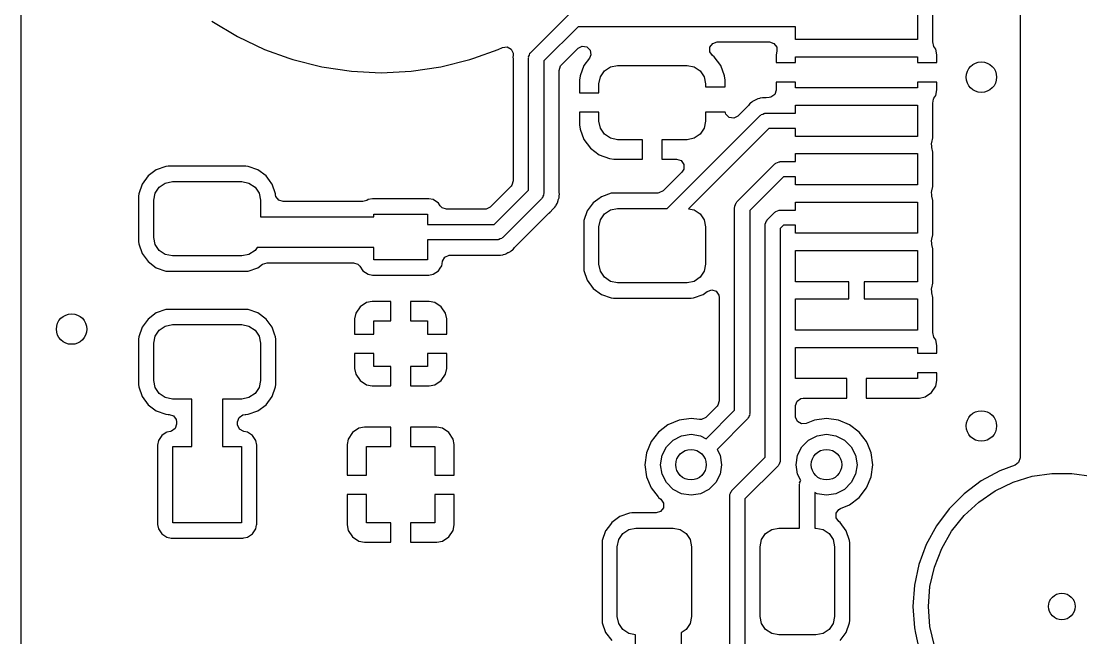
# Model space of a CAD drawing. Extents: x -0.19 to 2.59, y -0.99 to 0.19.
# Drawn here: x -0.186 to 0.361, y -0.449 to -0.131 of the extents above; entities that cross this region are included whole.
import ezdxf

# ---------------------------------------------------------------- set-up
doc = ezdxf.new("R2010")
doc.units = 0
doc.header["$MEASUREMENT"] = 0
doc.layers.add('BLACK', color=7, linetype='CONTINUOUS')

msp = doc.modelspace()

# ---------------------------------------------------------------- linework, layer by layer
at = {"layer": 'BLACK', "linetype": 'CONTINUOUS'}
for p, q in [((0.33, 0.18215), (0.33, -0.35653)), ((-0.18604, -0.31861), (-0.18604, 0)), ((0.277, -0.12443), (0.277, -0.14057)), ((0.28489, -0.14135), (0.28489, -0.12365)), ((-0.08761, -0.13111), (-0.08761, -0.13112)), ((-0.08761, -0.13112), (-0.08761, -0.13112)), ((-0.08761, -0.13112), (-0.07433, -0.13907)), ((0.07722, -0.14722), (0.09722, -0.12722)), ((0.10163, -0.13394), (0.08394, -0.15163)), ((0.214, -0.13394), (0.10163, -0.13394)), ((0.214, -0.14057), (0.214, -0.13394)), ((-0.07433, -0.13907), (-0.07433, -0.13907)), ((-0.07433, -0.13907), (-0.07433, -0.13907)), ((-0.07433, -0.13907), (-0.06035, -0.14569)), ((0.17119, -0.14254), (0.17343, -0.14183)), ((0.17343, -0.14183), (0.20057, -0.14183)), ((0.20057, -0.14183), (0.20286, -0.14258)), ((0.277, -0.14057), (0.214, -0.14057)), ((0.28484, -0.14183), (0.28488, -0.14154)), ((0.2855, -0.14415), (0.28484, -0.14183)), ((0.28487, -0.14154), (0.28489, -0.14135)), ((0.28488, -0.14154), (0.28487, -0.14154)), ((-0.06035, -0.14569), (-0.04785, -0.15016)), ((0.04785, -0.15016), (0.06035, -0.14569)), ((0.06035, -0.14569), (0.06261, -0.14462)), ((0.06261, -0.14462), (0.06499, -0.14431)), ((0.06499, -0.14431), (0.06711, -0.14547)), ((0.06711, -0.14547), (0.06814, -0.14764)), ((0.06814, -0.14764), (0.06817, -0.14814)), ((0.07653, -0.14856), (0.07681, -0.14769)), ((0.07681, -0.14769), (0.07707, -0.1475)), ((0.07707, -0.1475), (0.07722, -0.14722)), ((0.09297, -0.15376), (0.10167, -0.14506)), ((0.10167, -0.14506), (0.10381, -0.14397)), ((0.10381, -0.14397), (0.10619, -0.14435)), ((0.10619, -0.14435), (0.1079, -0.14605)), ((0.1079, -0.14605), (0.10827, -0.14843)), ((0.16971, -0.14688), (0.16975, -0.14447)), ((0.1711, -0.14885), (0.16971, -0.14688)), ((0.16975, -0.14447), (0.17119, -0.14254)), ((0.20286, -0.14258), (0.20428, -0.14452)), ((0.20439, -0.14649), (0.204, -0.14844)), ((0.20428, -0.14452), (0.20439, -0.14649)), ((0.28642, -0.14553), (0.2855, -0.14415)), ((0.287, -0.14844), (0.28642, -0.14553)), ((0.28642, -0.14553), (0.28642, -0.14553)), ((-0.04785, -0.15016), (-0.04577, -0.1509)), ((-0.04577, -0.1509), (-0.03076, -0.15466)), ((0.03076, -0.15466), (0.04577, -0.1509)), ((0.04577, -0.1509), (0.04785, -0.15016)), ((0.06807, -0.14907), (0.06798, -0.14944)), ((0.06798, -0.14944), (0.06815, -0.15069)), ((0.06817, -0.14818), (0.06807, -0.14907)), ((0.06815, -0.15069), (0.06817, -0.15096)), ((0.06817, -0.14814), (0.06817, -0.14818)), ((0.06817, -0.15096), (0.06817, -0.21349)), ((0.07606, -0.15), (0.07616, -0.1497)), ((0.07606, -0.21837), (0.07606, -0.15)), ((0.07611, -0.14938), (0.07653, -0.14856)), ((0.07616, -0.1497), (0.07611, -0.14938)), ((0.08394, -0.15163), (0.08394, -0.22)), ((0.10754, -0.15016), (0.10466, -0.15401)), ((0.10827, -0.14843), (0.10754, -0.15016)), ((0.17196, -0.14949), (0.1711, -0.14885)), ((0.17534, -0.15401), (0.17196, -0.14949)), ((0.17196, -0.14949), (0.17196, -0.14949)), ((0.204, -0.14844), (0.204, -0.1525)), ((0.204, -0.1525), (0.204, -0.1525)), ((0.204, -0.1525), (0.214, -0.1525)), ((0.214, -0.1525), (0.214, -0.14943)), ((0.214, -0.14943), (0.277, -0.14943)), ((0.277, -0.14943), (0.277, -0.1525)), ((0.277, -0.1525), (0.287, -0.1525)), ((0.287, -0.1525), (0.287, -0.14844)), ((0.287, -0.14844), (0.287, -0.14844)), ((0.287, -0.1525), (0.287, -0.1525)), ((-0.03076, -0.15466), (-0.03076, -0.15466)), ((-0.03076, -0.15466), (-0.01546, -0.15693)), ((-0.01546, -0.15693), (0, -0.15769)), ((0, -0.15769), (0.01546, -0.15693)), ((0.01546, -0.15693), (0.03076, -0.15466)), ((0.09183, -0.15651), (0.09258, -0.15422)), ((0.09183, -0.17809), (0.09183, -0.15651)), ((0.09258, -0.15422), (0.09297, -0.15376)), ((0.10466, -0.15401), (0.10269, -0.15929)), ((0.11317, -0.15982), (0.11525, -0.15671)), ((0.11525, -0.15671), (0.11836, -0.15463)), ((0.11836, -0.15463), (0.12204, -0.1539)), ((0.12204, -0.1539), (0.15796, -0.1539)), ((0.15796, -0.1539), (0.16164, -0.15463)), ((0.16164, -0.15463), (0.16475, -0.15671)), ((0.16475, -0.15671), (0.16683, -0.15982)), ((0.17731, -0.15929), (0.17534, -0.15401)), ((0.10269, -0.15929), (0.10244, -0.16162)), ((0.10244, -0.16162), (0.10244, -0.16809)), ((0.10269, -0.15929), (0.10269, -0.15929)), ((0.11244, -0.16349), (0.11317, -0.15982)), ((0.11244, -0.16809), (0.11244, -0.16349)), ((0.16683, -0.15982), (0.16756, -0.16349)), ((0.16756, -0.16349), (0.16756, -0.16506)), ((0.17756, -0.16162), (0.17731, -0.15929)), ((0.17731, -0.15929), (0.17731, -0.15929)), ((0.17756, -0.16506), (0.17756, -0.16162)), ((0.17756, -0.16162), (0.17756, -0.16162)), ((0.214, -0.1625), (0.204, -0.1625)), ((0.204, -0.1625), (0.204, -0.1625)), ((0.204, -0.1625), (0.204, -0.16668)), ((0.214, -0.16557), (0.214, -0.1625)), ((0.287, -0.1625), (0.277, -0.1625)), ((0.277, -0.1625), (0.277, -0.16557)), ((0.287, -0.16656), (0.287, -0.1625)), ((0.287, -0.1625), (0.287, -0.1625)), ((0.10244, -0.16809), (0.10244, -0.16809)), ((0.10244, -0.16809), (0.11244, -0.16809)), ((0.16756, -0.16506), (0.17756, -0.16506)), ((0.20326, -0.16897), (0.20131, -0.17039)), ((0.204, -0.16668), (0.20326, -0.16897)), ((0.277, -0.16557), (0.214, -0.16557)), ((0.2855, -0.17085), (0.28642, -0.16947)), ((0.28642, -0.16947), (0.287, -0.16656)), ((0.287, -0.16656), (0.287, -0.16656)), ((0.18946, -0.17481), (0.18421, -0.18006)), ((0.18964, -0.17461), (0.18946, -0.17481)), ((0.1904, -0.17361), (0.18964, -0.17461)), ((0.19073, -0.1734), (0.1904, -0.17361)), ((0.19143, -0.17284), (0.19073, -0.1734)), ((0.1917, -0.17257), (0.19143, -0.17284)), ((0.19285, -0.17206), (0.1917, -0.17257)), ((0.1917, -0.17257), (0.1917, -0.17257)), ((0.19309, -0.17194), (0.19285, -0.17206)), ((0.19416, -0.17128), (0.19309, -0.17194)), ((0.19454, -0.17121), (0.19416, -0.17128)), ((0.19416, -0.17128), (0.19416, -0.17128)), ((0.19539, -0.17094), (0.19454, -0.17121)), ((0.19575, -0.17078), (0.19539, -0.17094)), ((0.197, -0.17073), (0.19575, -0.17078)), ((0.19575, -0.17078), (0.19575, -0.17078)), ((0.19727, -0.1707), (0.197, -0.17073)), ((0.19741, -0.17067), (0.19727, -0.1707)), ((0.19819, -0.17067), (0.19741, -0.17067)), ((0.19828, -0.17067), (0.19819, -0.17067)), ((0.19885, -0.17064), (0.19828, -0.17067)), ((0.20029, -0.17057), (0.19885, -0.17064)), ((0.20131, -0.17039), (0.20029, -0.17057)), ((0.214, -0.17856), (0.214, -0.17443)), ((0.214, -0.17443), (0.277, -0.17443)), ((0.277, -0.17443), (0.277, -0.19057)), ((0.28487, -0.17346), (0.28495, -0.17345)), ((0.28489, -0.17365), (0.28487, -0.17346)), ((0.28489, -0.19135), (0.28489, -0.17365)), ((0.28489, -0.17365), (0.28489, -0.17365)), ((0.28495, -0.17345), (0.2852, -0.17138)), ((0.2852, -0.17138), (0.2855, -0.17085)), ((0.09183, -0.21904), (0.09183, -0.17809)), ((0.11244, -0.17809), (0.10244, -0.17809)), ((0.10244, -0.17809), (0.10244, -0.18456)), ((0.11244, -0.18269), (0.11244, -0.17809)), ((0.14772, -0.22772), (0.19572, -0.17972)), ((0.17756, -0.17809), (0.16756, -0.17809)), ((0.16756, -0.17809), (0.16756, -0.18269)), ((0.17781, -0.17834), (0.17756, -0.17809)), ((0.17798, -0.17907), (0.17781, -0.17834)), ((0.17969, -0.18078), (0.17798, -0.17907)), ((0.18421, -0.18006), (0.18207, -0.18115)), ((0.19572, -0.17972), (0.196, -0.17957)), ((0.196, -0.17957), (0.19619, -0.17932)), ((0.19619, -0.17932), (0.19707, -0.17903)), ((0.19707, -0.17903), (0.19789, -0.17861)), ((0.19789, -0.17861), (0.1982, -0.17866)), ((0.1982, -0.17866), (0.1985, -0.17856)), ((0.1985, -0.17856), (0.214, -0.17856)), ((0.10244, -0.18456), (0.10269, -0.1869)), ((0.11317, -0.18636), (0.11244, -0.18269)), ((0.16756, -0.18269), (0.16683, -0.18636)), ((0.18207, -0.18115), (0.17969, -0.18078)), ((0.10269, -0.1869), (0.10269, -0.1869)), ((0.10269, -0.1869), (0.10466, -0.19218)), ((0.11525, -0.18947), (0.11317, -0.18636)), ((0.11836, -0.19155), (0.11525, -0.18947)), ((0.12204, -0.19228), (0.11836, -0.19155)), ((0.16164, -0.19155), (0.15796, -0.19228)), ((0.20014, -0.18644), (0.15871, -0.22787)), ((0.16475, -0.18947), (0.16164, -0.19155)), ((0.16683, -0.18636), (0.16475, -0.18947)), ((0.214, -0.18644), (0.20014, -0.18644)), ((0.214, -0.19057), (0.214, -0.18644)), ((0.277, -0.19057), (0.214, -0.19057)), ((0.28443, -0.19365), (0.28489, -0.19135)), ((0.10466, -0.19218), (0.10804, -0.19669)), ((0.10804, -0.19669), (0.10804, -0.19669)), ((0.10804, -0.19669), (0.11255, -0.20006)), ((0.135, -0.19228), (0.12204, -0.19228)), ((0.135, -0.20228), (0.135, -0.19228)), ((0.15796, -0.19228), (0.145, -0.19228)), ((0.145, -0.19228), (0.145, -0.20228)), ((0.2843, -0.19409), (0.28441, -0.19375)), ((0.28445, -0.19595), (0.2843, -0.19409)), ((0.28436, -0.19597), (0.28445, -0.19595)), ((0.28443, -0.19635), (0.28436, -0.19597)), ((0.28441, -0.19375), (0.28443, -0.19365)), ((0.28443, -0.19365), (0.28443, -0.19365)), ((0.28489, -0.19865), (0.28443, -0.19635)), ((0.28443, -0.19635), (0.28443, -0.19635)), ((0.11255, -0.20006), (0.11783, -0.20203)), ((0.11783, -0.20203), (0.11783, -0.20203)), ((0.11783, -0.20203), (0.12016, -0.20228)), ((0.12016, -0.20228), (0.135, -0.20228)), ((0.135, -0.20228), (0.135, -0.20228)), ((0.145, -0.20228), (0.145, -0.20228)), ((0.145, -0.20228), (0.15258, -0.20228)), ((0.15258, -0.20228), (0.15487, -0.20303)), ((0.214, -0.20356), (0.214, -0.19943)), ((0.214, -0.19943), (0.277, -0.19943)), ((0.277, -0.19943), (0.277, -0.21557)), ((0.28489, -0.21635), (0.28489, -0.19865)), ((-0.11623, -0.20786), (-0.12047, -0.21099)), ((-0.11125, -0.20611), (-0.11623, -0.20786)), ((-0.11623, -0.20786), (-0.11623, -0.20786)), ((-0.11623, -0.20786), (-0.11623, -0.20786)), ((-0.11007, -0.206), (-0.11125, -0.20611)), ((-0.11125, -0.20611), (-0.11125, -0.20611)), ((-0.11125, -0.20611), (-0.11125, -0.20611)), ((-0.11125, -0.20611), (-0.11125, -0.20611)), ((-0.11125, -0.20611), (-0.11125, -0.20611)), ((-0.06993, -0.206), (-0.11007, -0.206)), ((-0.11007, -0.206), (-0.11007, -0.206)), ((-0.06875, -0.20611), (-0.06993, -0.206)), ((-0.06993, -0.206), (-0.06993, -0.206)), ((-0.06377, -0.20786), (-0.06875, -0.20611)), ((-0.06875, -0.20611), (-0.06875, -0.20611)), ((-0.05953, -0.21099), (-0.06377, -0.20786)), ((0.15487, -0.20303), (0.15629, -0.20498)), ((0.15629, -0.20739), (0.15534, -0.20894)), ((0.15629, -0.20498), (0.15629, -0.20739)), ((0.18366, -0.2244), (0.20335, -0.20472)), ((0.20335, -0.20472), (0.20363, -0.20457)), ((0.20363, -0.20457), (0.20382, -0.20431)), ((0.20382, -0.20431), (0.20469, -0.20403)), ((0.20469, -0.20403), (0.20551, -0.20361)), ((0.20551, -0.20361), (0.20583, -0.20366)), ((0.20583, -0.20366), (0.20613, -0.20356)), ((0.20613, -0.20356), (0.214, -0.20356)), ((-0.12047, -0.21099), (-0.1236, -0.21523)), ((-0.05781, -0.21332), (-0.05953, -0.21099)), ((-0.05953, -0.21099), (-0.05953, -0.21099)), ((-0.0565, -0.2151), (-0.05781, -0.21332)), ((0.06817, -0.21349), (0.06742, -0.21578)), ((0.15534, -0.20894), (0.14559, -0.21868)), ((0.20776, -0.21144), (0.19038, -0.22882)), ((0.214, -0.21144), (0.20776, -0.21144)), ((0.214, -0.21557), (0.214, -0.21144)), ((-0.1236, -0.21523), (-0.12534, -0.22021)), ((-0.11683, -0.21982), (-0.11475, -0.21671)), ((-0.11475, -0.21671), (-0.11163, -0.21463)), ((-0.11163, -0.21463), (-0.10796, -0.2139)), ((-0.10796, -0.2139), (-0.07204, -0.2139)), ((-0.07204, -0.2139), (-0.06836, -0.21463)), ((-0.06836, -0.21463), (-0.06525, -0.21671)), ((-0.06525, -0.21671), (-0.06317, -0.21982)), ((-0.0564, -0.21523), (-0.0565, -0.2151)), ((-0.05466, -0.22021), (-0.0564, -0.21523)), ((0.06703, -0.21624), (0.05624, -0.22703)), ((0.05837, -0.23606), (0.07606, -0.21837)), ((0.06742, -0.21578), (0.06703, -0.21624)), ((0.14559, -0.21868), (0.14344, -0.21977)), ((0.277, -0.21557), (0.214, -0.21557)), ((0.2843, -0.21909), (0.28441, -0.21875)), ((0.28441, -0.21875), (0.28443, -0.21865)), ((0.28443, -0.21865), (0.28489, -0.21635)), ((0.28443, -0.21865), (0.28443, -0.21865)), ((-0.12534, -0.22021), (-0.12545, -0.22135)), ((-0.12545, -0.22135), (-0.12545, -0.22139)), ((-0.12545, -0.22139), (-0.12545, -0.22139)), ((-0.12545, -0.22139), (-0.12545, -0.24479)), ((-0.11756, -0.22349), (-0.11683, -0.21982)), ((-0.11756, -0.24269), (-0.11756, -0.22349)), ((-0.06317, -0.21982), (-0.06244, -0.22349)), ((-0.06244, -0.22349), (-0.06244, -0.23213)), ((-0.05465, -0.22032), (-0.05466, -0.22021)), ((-0.05466, -0.22021), (-0.05466, -0.22021)), ((-0.05461, -0.2207), (-0.05465, -0.22032)), ((-0.05444, -0.22154), (-0.05461, -0.2207)), ((-0.05302, -0.22349), (-0.05444, -0.22154)), ((-0.05073, -0.22423), (-0.05302, -0.22349)), ((-0.0096, -0.22423), (-0.05073, -0.22423)), ((-0.00743, -0.22357), (-0.0096, -0.22423)), ((-0.00686, -0.22319), (-0.00743, -0.22357)), ((-0.00456, -0.22274), (-0.00686, -0.22319)), ((0.02456, -0.22274), (-0.00456, -0.22274)), ((0.02686, -0.22319), (0.02456, -0.22274)), ((0.02456, -0.22274), (0.02456, -0.22274)), ((0.02947, -0.22494), (0.02686, -0.22319)), ((0.02686, -0.22319), (0.02686, -0.22319)), ((0.02686, -0.22319), (0.02686, -0.22319)), ((0.02686, -0.22319), (0.02686, -0.22319)), ((0.08278, -0.22278), (0.06278, -0.24278)), ((0.08293, -0.2225), (0.08278, -0.22278)), ((0.08319, -0.22231), (0.08293, -0.2225)), ((0.08347, -0.22144), (0.08319, -0.22231)), ((0.08389, -0.22062), (0.08347, -0.22144)), ((0.08394, -0.22), (0.08384, -0.2203)), ((0.08384, -0.2203), (0.08389, -0.22062)), ((0.09101, -0.22486), (0.0913, -0.22364)), ((0.0913, -0.22364), (0.09138, -0.22338)), ((0.09138, -0.22338), (0.09183, -0.22221)), ((0.09185, -0.21931), (0.09183, -0.21904)), ((0.09183, -0.22182), (0.09193, -0.22093)), ((0.09183, -0.22221), (0.09183, -0.22182)), ((0.09202, -0.22056), (0.09185, -0.21931)), ((0.09193, -0.22093), (0.09202, -0.22056)), ((0.11187, -0.22308), (0.10953, -0.22481)), ((0.11377, -0.22168), (0.11187, -0.22308)), ((0.11875, -0.21993), (0.11377, -0.22168)), ((0.11377, -0.22168), (0.11377, -0.22168)), ((0.11377, -0.22168), (0.11377, -0.22168)), ((0.11993, -0.21982), (0.11875, -0.21993)), ((0.11875, -0.21993), (0.11875, -0.21993)), ((0.14284, -0.21982), (0.11993, -0.21982)), ((0.14344, -0.21977), (0.14284, -0.21982)), ((0.18352, -0.22468), (0.18366, -0.2244)), ((0.214, -0.22856), (0.214, -0.22443)), ((0.214, -0.22443), (0.277, -0.22443)), ((0.277, -0.22443), (0.277, -0.24057)), ((0.28445, -0.22095), (0.2843, -0.21909)), ((0.28436, -0.22097), (0.28445, -0.22095)), ((0.28443, -0.22135), (0.28436, -0.22097)), ((0.28489, -0.22365), (0.28443, -0.22135)), ((0.28443, -0.22135), (0.28443, -0.22135)), ((0.28489, -0.24135), (0.28489, -0.22365)), ((0.03041, -0.22634), (0.02947, -0.22494)), ((0.02947, -0.22494), (0.02947, -0.22494)), ((0.03047, -0.22644), (0.03041, -0.22634)), ((0.03142, -0.22742), (0.03047, -0.22644)), ((0.03371, -0.22817), (0.03142, -0.22742)), ((0.05349, -0.22817), (0.03371, -0.22817)), ((0.05409, -0.22812), (0.05349, -0.22817)), ((0.05624, -0.22703), (0.05409, -0.22812)), ((0.08655, -0.23018), (0.08699, -0.22986)), ((0.08696, -0.22982), (0.08725, -0.22961)), ((0.08699, -0.22986), (0.08696, -0.22982)), ((0.08725, -0.22961), (0.08853, -0.2282)), ((0.08725, -0.22961), (0.08725, -0.22961)), ((0.08853, -0.2282), (0.08859, -0.22814)), ((0.08859, -0.22814), (0.08914, -0.22759)), ((0.08914, -0.22759), (0.08922, -0.22748)), ((0.08922, -0.22748), (0.08939, -0.22726)), ((0.08939, -0.22726), (0.0896, -0.22703)), ((0.0896, -0.22703), (0.09023, -0.22634)), ((0.09023, -0.22634), (0.09037, -0.22598)), ((0.09037, -0.22598), (0.09079, -0.22518)), ((0.09079, -0.22518), (0.09101, -0.22486)), ((0.1064, -0.22905), (0.10466, -0.23402)), ((0.10953, -0.22481), (0.1064, -0.22905)), ((0.10953, -0.22481), (0.10953, -0.22481)), ((0.11525, -0.23053), (0.11836, -0.22845)), ((0.11836, -0.22845), (0.12204, -0.22772)), ((0.12204, -0.22772), (0.14772, -0.22772)), ((0.15871, -0.22787), (0.16164, -0.22845)), ((0.16164, -0.22845), (0.16475, -0.23053)), ((0.18251, -0.22718), (0.18261, -0.22688)), ((0.18251, -0.33193), (0.18251, -0.22718)), ((0.18256, -0.22657), (0.18297, -0.22575)), ((0.18261, -0.22688), (0.18256, -0.22657)), ((0.18297, -0.22575), (0.18326, -0.22487)), ((0.18326, -0.22487), (0.18352, -0.22468)), ((0.19038, -0.22882), (0.19038, -0.33356)), ((0.19941, -0.23365), (0.20335, -0.22972)), ((0.20335, -0.22972), (0.20363, -0.22957)), ((0.20363, -0.22957), (0.20382, -0.22931)), ((0.20382, -0.22931), (0.20469, -0.22903)), ((0.20469, -0.22903), (0.20551, -0.22861)), ((0.20551, -0.22861), (0.20583, -0.22866)), ((0.20583, -0.22866), (0.20613, -0.22856)), ((0.20613, -0.22856), (0.214, -0.22856)), ((-0.06244, -0.23213), (-0.00378, -0.23213)), ((-0.00378, -0.23213), (-0.00378, -0.23063)), ((-0.00378, -0.23063), (0.02378, -0.23063)), ((0.02378, -0.23063), (0.02378, -0.23606)), ((0.0768, -0.23993), (0.08655, -0.23018)), ((0.10466, -0.23403), (0.10455, -0.23521)), ((0.10455, -0.23521), (0.10455, -0.25861)), ((0.10466, -0.23402), (0.10466, -0.23403)), ((0.11244, -0.23731), (0.11317, -0.23364)), ((0.11317, -0.23364), (0.11525, -0.23053)), ((0.16475, -0.23053), (0.16683, -0.23364)), ((0.16683, -0.23364), (0.16756, -0.23731)), ((0.1983, -0.23582), (0.19872, -0.235)), ((0.19872, -0.235), (0.19901, -0.23412)), ((0.19901, -0.23412), (0.19926, -0.23394)), ((0.19926, -0.23394), (0.19941, -0.23365)), ((0.02378, -0.23606), (0.05837, -0.23606)), ((0.06904, -0.24769), (0.0768, -0.23993)), ((0.11244, -0.25651), (0.11244, -0.23731)), ((0.16756, -0.23731), (0.16756, -0.25651)), ((0.19826, -0.23644), (0.19835, -0.23614)), ((0.19826, -0.35618), (0.19826, -0.23644)), ((0.19835, -0.23614), (0.1983, -0.23582)), ((0.20776, -0.23644), (0.20613, -0.23807)), ((0.20613, -0.23807), (0.20613, -0.35781)), ((0.214, -0.23644), (0.20776, -0.23644)), ((0.214, -0.24057), (0.214, -0.23644)), ((0.277, -0.24057), (0.214, -0.24057)), ((-0.12545, -0.24479), (-0.12545, -0.24479)), ((-0.12545, -0.24479), (-0.12534, -0.24597)), ((-0.12534, -0.24597), (-0.1236, -0.25095)), ((-0.11683, -0.24636), (-0.11756, -0.24269)), ((0.06, -0.24394), (0.02378, -0.24394)), ((0.02378, -0.24394), (0.02378, -0.25425)), ((0.0603, -0.24384), (0.06, -0.24394)), ((0.06062, -0.24389), (0.0603, -0.24384)), ((0.06144, -0.24347), (0.06062, -0.24389)), ((0.06231, -0.24319), (0.06144, -0.24347)), ((0.0625, -0.24293), (0.06231, -0.24319)), ((0.06278, -0.24278), (0.0625, -0.24293)), ((0.2843, -0.24409), (0.28441, -0.24375)), ((0.28445, -0.24595), (0.2843, -0.24409)), ((0.28436, -0.24597), (0.28445, -0.24595)), ((0.28443, -0.24635), (0.28436, -0.24597)), ((0.28441, -0.24375), (0.28443, -0.24365)), ((0.28443, -0.24365), (0.28489, -0.24135)), ((0.28443, -0.24365), (0.28443, -0.24365)), ((-0.1236, -0.25095), (-0.12047, -0.25519)), ((-0.11475, -0.24947), (-0.11683, -0.24636)), ((-0.11163, -0.25155), (-0.11475, -0.24947)), ((-0.10796, -0.25228), (-0.11163, -0.25155)), ((-0.06836, -0.25155), (-0.07204, -0.25228)), ((-0.06525, -0.24947), (-0.06836, -0.25155)), ((-0.06418, -0.24787), (-0.06525, -0.24947)), ((-0.00378, -0.24787), (-0.06418, -0.24787)), ((-0.00378, -0.25425), (-0.00378, -0.24787)), ((0.0611, -0.25183), (0.06123, -0.25181)), ((0.06123, -0.25181), (0.0615, -0.25177)), ((0.0615, -0.25177), (0.06276, -0.25172)), ((0.06276, -0.25172), (0.06311, -0.25156)), ((0.06311, -0.25156), (0.06397, -0.25129)), ((0.06397, -0.25129), (0.06435, -0.25122)), ((0.06435, -0.25122), (0.06542, -0.25056)), ((0.06542, -0.25056), (0.06565, -0.25044)), ((0.06565, -0.25044), (0.0668, -0.24993)), ((0.0668, -0.24993), (0.06708, -0.24966)), ((0.06708, -0.24966), (0.06778, -0.2491)), ((0.06778, -0.2491), (0.06811, -0.24889)), ((0.06811, -0.24889), (0.06886, -0.24789)), ((0.06886, -0.24789), (0.06904, -0.24769)), ((0.214, -0.26557), (0.214, -0.24943)), ((0.214, -0.24943), (0.277, -0.24943)), ((0.277, -0.24943), (0.277, -0.26557)), ((0.28489, -0.24865), (0.28443, -0.24635)), ((0.28443, -0.24635), (0.28443, -0.24635)), ((0.28489, -0.26635), (0.28489, -0.24865)), ((-0.12047, -0.25519), (-0.11623, -0.25833)), ((-0.07204, -0.25228), (-0.10796, -0.25228)), ((-0.06377, -0.25833), (-0.06134, -0.25653)), ((-0.06134, -0.25653), (-0.05905, -0.25577)), ((-0.05905, -0.25577), (-0.05902, -0.25577)), ((-0.05902, -0.25577), (-0.01434, -0.25577)), ((-0.01434, -0.25577), (-0.01205, -0.25651)), ((-0.01205, -0.25651), (-0.0111, -0.2575)), ((0.02378, -0.25425), (-0.00378, -0.25425)), ((0.03122, -0.25733), (0.03141, -0.25634)), ((0.03141, -0.25634), (0.03169, -0.25497)), ((0.03169, -0.25497), (0.03286, -0.25287)), ((0.03286, -0.25287), (0.03505, -0.25186)), ((0.03505, -0.25186), (0.03551, -0.25183)), ((0.03551, -0.25183), (0.05743, -0.25183)), ((0.05743, -0.25183), (0.05797, -0.25192)), ((0.05797, -0.25192), (0.05798, -0.25187)), ((0.05798, -0.25187), (0.05834, -0.25192)), ((0.05834, -0.25192), (0.05868, -0.2519)), ((0.05834, -0.25192), (0.05834, -0.25192)), ((0.05834, -0.25192), (0.05834, -0.25192)), ((0.05834, -0.25192), (0.05834, -0.25192)), ((0.05868, -0.2519), (0.06023, -0.25183)), ((0.06023, -0.25183), (0.06032, -0.25183)), ((0.06032, -0.25183), (0.0611, -0.25183)), ((0.0611, -0.25183), (0.0611, -0.25183)), ((0.11317, -0.26018), (0.11244, -0.25651)), ((0.16756, -0.25651), (0.16683, -0.26018)), ((-0.11623, -0.25833), (-0.11125, -0.26007)), ((-0.11125, -0.26007), (-0.11007, -0.26018)), ((-0.11007, -0.26018), (-0.11007, -0.26018)), ((-0.11007, -0.26018), (-0.11007, -0.26018)), ((-0.11007, -0.26018), (-0.06993, -0.26018)), ((-0.06993, -0.26018), (-0.06875, -0.26007)), ((-0.06993, -0.26018), (-0.06993, -0.26018)), ((-0.06875, -0.26007), (-0.06377, -0.25833)), ((-0.06377, -0.25833), (-0.06377, -0.25833)), ((-0.06377, -0.25833), (-0.06377, -0.25833)), ((-0.0111, -0.2575), (-0.00947, -0.25994)), ((-0.00947, -0.25994), (-0.00686, -0.26169)), ((-0.00686, -0.26169), (-0.00456, -0.26215)), ((-0.00456, -0.26215), (-0.00456, -0.26215)), ((-0.00456, -0.26215), (0.02456, -0.26215)), ((0.02456, -0.26215), (0.02686, -0.26169)), ((0.02456, -0.26215), (0.02456, -0.26215)), ((0.02686, -0.26169), (0.02947, -0.25994)), ((0.02947, -0.25994), (0.03036, -0.25861)), ((0.03036, -0.25861), (0.03122, -0.25733)), ((0.10455, -0.25861), (0.10466, -0.25979)), ((0.10466, -0.25979), (0.10466, -0.25979)), ((0.10466, -0.25979), (0.1064, -0.26477)), ((0.11525, -0.26329), (0.11317, -0.26018)), ((0.16683, -0.26018), (0.16475, -0.26329)), ((0.1064, -0.26477), (0.1064, -0.26477)), ((0.1064, -0.26477), (0.1064, -0.26477)), ((0.1064, -0.26477), (0.10953, -0.26901)), ((0.11836, -0.26537), (0.11525, -0.26329)), ((0.12204, -0.2661), (0.11836, -0.26537)), ((0.15796, -0.2661), (0.12204, -0.2661)), ((0.16164, -0.26537), (0.15796, -0.2661)), ((0.16475, -0.26329), (0.16164, -0.26537)), ((0.24156, -0.26557), (0.214, -0.26557)), ((0.24156, -0.27443), (0.24156, -0.26557)), ((0.277, -0.26557), (0.24944, -0.26557)), ((0.24944, -0.26557), (0.24944, -0.27443)), ((0.28443, -0.26865), (0.28489, -0.26635)), ((0.10953, -0.26901), (0.11377, -0.27214)), ((0.11377, -0.27214), (0.11875, -0.27388)), ((0.16125, -0.27388), (0.16623, -0.27214)), ((0.16623, -0.27214), (0.1684, -0.27054)), ((0.1684, -0.27054), (0.17069, -0.26978)), ((0.17069, -0.26978), (0.17298, -0.2705)), ((0.17298, -0.2705), (0.17441, -0.27244)), ((0.17441, -0.27244), (0.17461, -0.27368)), ((0.17461, -0.27368), (0.17461, -0.32704)), ((0.2843, -0.26909), (0.28441, -0.26875)), ((0.28445, -0.27095), (0.2843, -0.26909)), ((0.28436, -0.27097), (0.28445, -0.27095)), ((0.28443, -0.27135), (0.28436, -0.27097)), ((0.28441, -0.26875), (0.28443, -0.26865)), ((0.28443, -0.26865), (0.28443, -0.26865)), ((0.28489, -0.27365), (0.28443, -0.27135)), ((0.28443, -0.27135), (0.28443, -0.27135)), ((0.28489, -0.29135), (0.28489, -0.27365)), ((0.28489, -0.27365), (0.28489, -0.27365)), ((-0.01099, -0.27854), (-0.0132, -0.28185)), ((-0.00768, -0.27633), (-0.01099, -0.27854)), ((-0.01099, -0.27854), (-0.01099, -0.27854)), ((-0.00476, -0.27575), (-0.00768, -0.27633)), ((-0.00768, -0.27633), (-0.00768, -0.27633)), ((0.005, -0.27575), (-0.00476, -0.27575)), ((-0.00476, -0.27575), (-0.00476, -0.27575)), ((0.005, -0.28575), (0.005, -0.27575)), ((0.005, -0.27575), (0.005, -0.27575)), ((0.015, -0.27575), (0.015, -0.28575)), ((0.02476, -0.27575), (0.015, -0.27575)), ((0.015, -0.27575), (0.015, -0.27575)), ((0.02768, -0.27633), (0.02476, -0.27575)), ((0.03099, -0.27854), (0.02768, -0.27633)), ((0.0332, -0.28185), (0.03099, -0.27854)), ((0.03099, -0.27854), (0.03099, -0.27854)), ((0.11875, -0.27388), (0.11993, -0.274)), ((0.11993, -0.274), (0.11993, -0.274)), ((0.11993, -0.274), (0.11993, -0.274)), ((0.11993, -0.274), (0.16007, -0.274)), ((0.16007, -0.274), (0.16125, -0.27388)), ((0.16007, -0.274), (0.16007, -0.274)), ((0.214, -0.29057), (0.214, -0.27443)), ((0.214, -0.27443), (0.24156, -0.27443)), ((0.24944, -0.27443), (0.277, -0.27443)), ((0.277, -0.27443), (0.277, -0.29057)), ((-0.11623, -0.28168), (-0.12047, -0.28481)), ((-0.11125, -0.27993), (-0.11623, -0.28168)), ((-0.11623, -0.28168), (-0.11623, -0.28168)), ((-0.11623, -0.28168), (-0.11623, -0.28168)), ((-0.11007, -0.27982), (-0.11125, -0.27993)), ((-0.11125, -0.27993), (-0.11125, -0.27993)), ((-0.11125, -0.27993), (-0.11125, -0.27993)), ((-0.11125, -0.27993), (-0.11125, -0.27993)), ((-0.11125, -0.27993), (-0.11125, -0.27993)), ((-0.06993, -0.27982), (-0.11007, -0.27982)), ((-0.11007, -0.27982), (-0.11007, -0.27982)), ((-0.06875, -0.27993), (-0.06993, -0.27982)), ((-0.06993, -0.27982), (-0.06993, -0.27982)), ((-0.06377, -0.28168), (-0.06875, -0.27993)), ((-0.06875, -0.27993), (-0.06875, -0.27993)), ((-0.05953, -0.28481), (-0.06377, -0.28168)), ((-0.0132, -0.28185), (-0.01378, -0.28476)), ((0.03378, -0.28476), (0.0332, -0.28185)), ((0.0332, -0.28185), (0.0332, -0.28185)), ((-0.1236, -0.28905), (-0.12534, -0.29402)), ((-0.12047, -0.28481), (-0.1236, -0.28905)), ((-0.11475, -0.29053), (-0.11163, -0.28845)), ((-0.11163, -0.28845), (-0.10796, -0.28772)), ((-0.10796, -0.28772), (-0.07204, -0.28772)), ((-0.07204, -0.28772), (-0.06836, -0.28845)), ((-0.06836, -0.28845), (-0.06525, -0.29053)), ((-0.0564, -0.28905), (-0.05953, -0.28481)), ((-0.05953, -0.28481), (-0.05953, -0.28481)), ((-0.05517, -0.29256), (-0.0564, -0.28905)), ((-0.01378, -0.28476), (-0.01378, -0.28476)), ((-0.01378, -0.28476), (-0.01378, -0.29256)), ((-0.00378, -0.29256), (-0.00378, -0.28575)), ((-0.00378, -0.28575), (0.005, -0.28575)), ((0.015, -0.28575), (0.02378, -0.28575)), ((0.02378, -0.28575), (0.02378, -0.29256)), ((0.03378, -0.29256), (0.03378, -0.28476)), ((0.03378, -0.28476), (0.03378, -0.28476)), ((-0.12534, -0.29402), (-0.12545, -0.29521)), ((-0.12545, -0.29521), (-0.12545, -0.29521)), ((-0.12545, -0.29521), (-0.12545, -0.31861)), ((-0.12534, -0.29402), (-0.12534, -0.29402)), ((-0.11756, -0.29731), (-0.11683, -0.29364)), ((-0.11683, -0.29364), (-0.11475, -0.29053)), ((-0.06525, -0.29053), (-0.06317, -0.29364)), ((-0.06317, -0.29364), (-0.06244, -0.29731)), ((-0.05466, -0.29402), (-0.05517, -0.29256)), ((-0.05455, -0.29521), (-0.05466, -0.29402)), ((-0.05466, -0.29402), (-0.05466, -0.29402)), ((-0.05455, -0.31035), (-0.05455, -0.29521)), ((-0.01378, -0.29256), (-0.00378, -0.29256)), ((-0.01378, -0.29256), (-0.01378, -0.29256)), ((0.02378, -0.29256), (0.03378, -0.29256)), ((0.03378, -0.29256), (0.03378, -0.29256)), ((0.277, -0.29057), (0.214, -0.29057)), ((0.28484, -0.29183), (0.28488, -0.29154)), ((0.2855, -0.29415), (0.28484, -0.29183)), ((0.28487, -0.29154), (0.28489, -0.29135)), ((0.28488, -0.29154), (0.28487, -0.29154)), ((0.28642, -0.29553), (0.2855, -0.29415)), ((0.287, -0.29844), (0.28642, -0.29553)), ((0.28642, -0.29553), (0.28642, -0.29553)), ((-0.11756, -0.31651), (-0.11756, -0.29731)), ((-0.06244, -0.29731), (-0.06244, -0.31651)), ((0.214, -0.31557), (0.214, -0.29943)), ((0.214, -0.29943), (0.277, -0.29943)), ((0.277, -0.29943), (0.277, -0.3025)), ((0.287, -0.3025), (0.287, -0.29844)), ((0.287, -0.29844), (0.287, -0.29844)), ((-0.00378, -0.30256), (-0.01378, -0.30256)), ((-0.01378, -0.30256), (-0.01378, -0.30256)), ((-0.01378, -0.30256), (-0.01378, -0.31035)), ((-0.00378, -0.30937), (-0.00378, -0.30256)), ((0.03378, -0.30256), (0.02378, -0.30256)), ((0.02378, -0.30256), (0.02378, -0.30937)), ((0.03378, -0.31035), (0.03378, -0.30256)), ((0.03378, -0.30256), (0.03378, -0.30256)), ((0.277, -0.3025), (0.287, -0.3025)), ((0.287, -0.3025), (0.287, -0.3025)), ((-0.05455, -0.31861), (-0.05455, -0.31035)), ((-0.01378, -0.31035), (-0.0132, -0.31327)), ((-0.01378, -0.31035), (-0.01378, -0.31035)), ((0.005, -0.30937), (-0.00378, -0.30937)), ((0.005, -0.31937), (0.005, -0.30937)), ((0.02378, -0.30937), (0.015, -0.30937)), ((0.015, -0.30937), (0.015, -0.31937)), ((0.0332, -0.31327), (0.03378, -0.31035)), ((0.03378, -0.31035), (0.03378, -0.31035)), ((-0.11683, -0.32018), (-0.11756, -0.31651)), ((-0.06244, -0.31651), (-0.06317, -0.32018)), ((-0.0132, -0.31327), (-0.0132, -0.31327)), ((-0.0132, -0.31327), (-0.01099, -0.31658)), ((-0.01099, -0.31658), (-0.01099, -0.31658)), ((-0.01099, -0.31658), (-0.00768, -0.31879)), ((0.02768, -0.31879), (0.03099, -0.31658)), ((0.03099, -0.31658), (0.0332, -0.31327)), ((0.03099, -0.31658), (0.03099, -0.31658)), ((0.2405, -0.31557), (0.214, -0.31557)), ((0.2405, -0.32557), (0.2405, -0.31557)), ((0.277, -0.31557), (0.2505, -0.31557)), ((0.2505, -0.31557), (0.2505, -0.32557)), ((0.287, -0.3125), (0.277, -0.3125)), ((0.277, -0.3125), (0.277, -0.31557)), ((0.28642, -0.31947), (0.287, -0.31656)), ((0.287, -0.31656), (0.287, -0.3125)), ((0.287, -0.3125), (0.287, -0.3125)), ((0.287, -0.31656), (0.287, -0.31656)), ((-0.18604, -0.98215), (-0.18604, -0.31861)), ((-0.12545, -0.31861), (-0.12545, -0.31861)), ((-0.12545, -0.31861), (-0.12534, -0.31979)), ((-0.12534, -0.31979), (-0.1236, -0.32477)), ((-0.11475, -0.32329), (-0.11683, -0.32018)), ((-0.06317, -0.32018), (-0.06525, -0.32329)), ((-0.0564, -0.32477), (-0.05466, -0.31979)), ((-0.05466, -0.31979), (-0.05455, -0.31861)), ((-0.05466, -0.31979), (-0.05466, -0.31979)), ((-0.00768, -0.31879), (-0.00476, -0.31937)), ((-0.00476, -0.31937), (0.005, -0.31937)), ((0.005, -0.31937), (0.005, -0.31937)), ((0.015, -0.31937), (0.02476, -0.31937)), ((0.015, -0.31937), (0.015, -0.31937)), ((0.02476, -0.31937), (0.02768, -0.31879)), ((0.02476, -0.31937), (0.02476, -0.31937)), ((0.02768, -0.31879), (0.02768, -0.31879)), ((0.2809, -0.32499), (0.28421, -0.32278)), ((0.28421, -0.32278), (0.28642, -0.31947)), ((0.28421, -0.32278), (0.28421, -0.32278)), ((-0.1236, -0.32477), (-0.12047, -0.32901)), ((-0.11163, -0.32537), (-0.11475, -0.32329)), ((-0.10796, -0.3261), (-0.11163, -0.32537)), ((-0.09787, -0.3261), (-0.10796, -0.3261)), ((-0.09787, -0.35063), (-0.09787, -0.3261)), ((-0.07204, -0.3261), (-0.08213, -0.3261)), ((-0.08213, -0.3261), (-0.08213, -0.35063)), ((-0.06836, -0.32537), (-0.07204, -0.3261)), ((-0.06525, -0.32329), (-0.06836, -0.32537)), ((-0.05953, -0.32901), (-0.0564, -0.32477)), ((-0.0564, -0.32477), (-0.0564, -0.32477)), ((-0.0564, -0.32477), (-0.0564, -0.32477)), ((0.17461, -0.32704), (0.17387, -0.32933)), ((0.21402, -0.32947), (0.21477, -0.32718)), ((0.21477, -0.32718), (0.21672, -0.32576)), ((0.21672, -0.32576), (0.21792, -0.32557)), ((0.21792, -0.32557), (0.2405, -0.32557)), ((0.2405, -0.32557), (0.2405, -0.32557)), ((0.2505, -0.32557), (0.27798, -0.32557)), ((0.2505, -0.32557), (0.2505, -0.32557)), ((0.27798, -0.32557), (0.2809, -0.32499)), ((0.27798, -0.32557), (0.27798, -0.32557)), ((0.2809, -0.32499), (0.2809, -0.32499)), ((-0.12047, -0.32901), (-0.11623, -0.33214)), ((-0.11623, -0.33214), (-0.11125, -0.33388)), ((-0.11125, -0.33388), (-0.11007, -0.334)), ((-0.06993, -0.334), (-0.06875, -0.33388)), ((-0.06875, -0.33388), (-0.06377, -0.33214)), ((-0.06377, -0.33214), (-0.05953, -0.32901)), ((0.17347, -0.3298), (0.16765, -0.33562)), ((0.16788, -0.34656), (0.18251, -0.33193)), ((0.17387, -0.32933), (0.17347, -0.3298)), ((0.19038, -0.33356), (0.19028, -0.33386)), ((0.19028, -0.33386), (0.19033, -0.33417)), ((0.21402, -0.3352), (0.21402, -0.32947)), ((-0.11007, -0.334), (-0.11007, -0.334)), ((-0.11007, -0.334), (-0.11007, -0.334)), ((-0.11007, -0.334), (-0.10966, -0.334)), ((-0.10966, -0.334), (-0.10737, -0.33474)), ((-0.10737, -0.33474), (-0.10596, -0.33669)), ((-0.10577, -0.33899), (-0.10651, -0.34129)), ((-0.10596, -0.33669), (-0.10577, -0.33789)), ((-0.10577, -0.33789), (-0.10577, -0.33899)), ((-0.07423, -0.33789), (-0.07349, -0.3356)), ((-0.07423, -0.33899), (-0.07423, -0.33789)), ((-0.07421, -0.33945), (-0.07423, -0.33899)), ((-0.07349, -0.3356), (-0.07154, -0.33419)), ((-0.07154, -0.33419), (-0.07033, -0.334)), ((-0.07033, -0.334), (-0.06993, -0.334)), ((-0.06993, -0.334), (-0.06993, -0.334)), ((0.14808, -0.33935), (0.14314, -0.34314)), ((0.15383, -0.33697), (0.14808, -0.33935)), ((0.14808, -0.33935), (0.14808, -0.33935)), ((0.16, -0.33615), (0.15383, -0.33697)), ((0.15383, -0.33697), (0.15383, -0.33697)), ((0.16438, -0.33673), (0.16, -0.33615)), ((0.16, -0.33615), (0.16, -0.33615)), ((0.1655, -0.33672), (0.16438, -0.33673)), ((0.16765, -0.33562), (0.1655, -0.33672)), ((0.18923, -0.33634), (0.17344, -0.35212)), ((0.18937, -0.33606), (0.18923, -0.33634)), ((0.18963, -0.33587), (0.18937, -0.33606)), ((0.18991, -0.33499), (0.18963, -0.33587)), ((0.19033, -0.33417), (0.18991, -0.33499)), ((0.21404, -0.3355), (0.21402, -0.3352)), ((0.21496, -0.33773), (0.21404, -0.3355)), ((0.21701, -0.33898), (0.21496, -0.33773)), ((0.21941, -0.3388), (0.21701, -0.33898)), ((0.22383, -0.33697), (0.21941, -0.3388)), ((0.23, -0.33615), (0.22383, -0.33697)), ((0.22383, -0.33697), (0.22383, -0.33697)), ((0.23617, -0.33697), (0.23, -0.33615)), ((0.23, -0.33615), (0.23, -0.33615)), ((0.24192, -0.33935), (0.23617, -0.33697)), ((0.23617, -0.33697), (0.23617, -0.33697)), ((0.24686, -0.34314), (0.24192, -0.33935)), ((-0.11113, -0.34342), (-0.11341, -0.34494)), ((-0.1108, -0.34319), (-0.11113, -0.34342)), ((-0.10891, -0.34282), (-0.1108, -0.34319)), ((-0.1108, -0.34319), (-0.1108, -0.34319)), ((-0.1108, -0.34319), (-0.1108, -0.34319)), ((-0.1108, -0.34319), (-0.1108, -0.34319)), ((-0.10846, -0.3427), (-0.10891, -0.34282)), ((-0.10651, -0.34129), (-0.10846, -0.3427)), ((-0.0732, -0.34164), (-0.07421, -0.33945)), ((-0.0711, -0.34282), (-0.0732, -0.34164)), ((-0.0692, -0.34319), (-0.0711, -0.34282)), ((-0.06659, -0.34494), (-0.0692, -0.34319)), ((-0.0692, -0.34319), (-0.0692, -0.34319)), ((-0.01493, -0.34342), (-0.01714, -0.34673)), ((-0.01162, -0.34121), (-0.01493, -0.34342)), ((-0.01493, -0.34342), (-0.01493, -0.34342)), ((-0.0087, -0.34063), (-0.01162, -0.34121)), ((-0.01162, -0.34121), (-0.01162, -0.34121)), ((0.005, -0.34063), (-0.0087, -0.34063)), ((-0.0087, -0.34063), (-0.0087, -0.34063)), ((0.005, -0.35063), (0.005, -0.34063)), ((0.005, -0.34063), (0.005, -0.34063)), ((0.015, -0.34063), (0.015, -0.35063)), ((0.0287, -0.34063), (0.015, -0.34063)), ((0.015, -0.34063), (0.015, -0.34063)), ((0.03162, -0.34121), (0.0287, -0.34063)), ((0.03493, -0.34342), (0.03162, -0.34121)), ((0.03714, -0.34673), (0.03493, -0.34342)), ((0.03493, -0.34342), (0.03493, -0.34342)), ((0.14314, -0.34314), (0.13935, -0.34808)), ((0.14314, -0.34314), (0.14314, -0.34314)), ((0.15513, -0.34502), (0.16, -0.34425)), ((0.16, -0.34425), (0.16487, -0.34502)), ((0.22513, -0.34502), (0.23, -0.34425)), ((0.23, -0.34425), (0.23487, -0.34502)), ((0.25065, -0.34808), (0.24686, -0.34314)), ((0.24686, -0.34314), (0.24686, -0.34314)), ((0.24686, -0.34314), (0.24686, -0.34314)), ((0.24686, -0.34314), (0.24686, -0.34314)), ((0.24686, -0.34314), (0.24686, -0.34314)), ((-0.11515, -0.34755), (-0.11561, -0.34985)), ((-0.11561, -0.34985), (-0.11561, -0.39078)), ((-0.11341, -0.34494), (-0.11515, -0.34755)), ((-0.06485, -0.34755), (-0.06659, -0.34494)), ((-0.06659, -0.34494), (-0.06659, -0.34494)), ((-0.06439, -0.34985), (-0.06485, -0.34755)), ((-0.06485, -0.34755), (-0.06485, -0.34755)), ((-0.06439, -0.36532), (-0.06439, -0.34985)), ((-0.06439, -0.34985), (-0.06439, -0.34985)), ((-0.01714, -0.34673), (-0.01772, -0.34964)), ((-0.01772, -0.34964), (-0.01772, -0.34964)), ((-0.01772, -0.34964), (-0.01772, -0.36532)), ((0.03772, -0.34964), (0.03714, -0.34673)), ((0.03714, -0.34673), (0.03714, -0.34673)), ((0.03772, -0.36532), (0.03772, -0.34964)), ((0.03772, -0.34964), (0.03772, -0.34964)), ((0.13935, -0.34808), (0.13697, -0.35383)), ((0.13935, -0.34808), (0.13935, -0.34808)), ((0.14726, -0.35074), (0.15074, -0.34726)), ((0.15074, -0.34726), (0.15513, -0.34502)), ((0.16487, -0.34502), (0.16788, -0.34656)), ((0.21726, -0.35074), (0.22074, -0.34726)), ((0.22074, -0.34726), (0.22513, -0.34502)), ((0.23487, -0.34502), (0.23926, -0.34726)), ((0.23926, -0.34726), (0.24274, -0.35074)), ((0.2513, -0.34964), (0.25065, -0.34808)), ((0.25065, -0.34808), (0.25065, -0.34808)), ((0.25303, -0.35383), (0.2513, -0.34964)), ((-0.10772, -0.39), (-0.10772, -0.35063)), ((-0.10772, -0.35063), (-0.09787, -0.35063)), ((-0.08213, -0.35063), (-0.07228, -0.35063)), ((-0.07228, -0.35063), (-0.07228, -0.39)), ((-0.00772, -0.36532), (-0.00772, -0.35063)), ((-0.00772, -0.35063), (0.005, -0.35063)), ((0.015, -0.35063), (0.02772, -0.35063)), ((0.02772, -0.35063), (0.02772, -0.36532)), ((0.13697, -0.35383), (0.13615, -0.36)), ((0.13697, -0.35383), (0.13697, -0.35383)), ((0.14425, -0.36), (0.14502, -0.35513)), ((0.14502, -0.35513), (0.14726, -0.35074)), ((0.17344, -0.35212), (0.17498, -0.35513)), ((0.17498, -0.35513), (0.17575, -0.36)), ((0.21425, -0.36), (0.21502, -0.35513)), ((0.21502, -0.35513), (0.21726, -0.35074)), ((0.24274, -0.35074), (0.24498, -0.35513)), ((0.24498, -0.35513), (0.24575, -0.36)), ((0.25385, -0.36), (0.25303, -0.35383)), ((0.13615, -0.36), (0.13615, -0.36)), ((0.13615, -0.36), (0.13697, -0.36617)), ((0.14502, -0.36487), (0.14425, -0.36)), ((0.17575, -0.36), (0.17498, -0.36487)), ((0.18115, -0.37328), (0.19826, -0.35618)), ((0.20498, -0.36059), (0.18787, -0.37769)), ((0.20512, -0.36031), (0.20498, -0.36059)), ((0.20538, -0.36012), (0.20512, -0.36031)), ((0.20566, -0.35924), (0.20538, -0.36012)), ((0.20608, -0.35842), (0.20566, -0.35924)), ((0.20613, -0.35781), (0.20603, -0.35811)), ((0.20603, -0.35811), (0.20608, -0.35842)), ((0.21502, -0.36487), (0.21425, -0.36)), ((0.24575, -0.36), (0.24498, -0.36487)), ((0.25303, -0.36617), (0.25385, -0.36)), ((0.32746, -0.36018), (0.31959, -0.36312)), ((0.32926, -0.35882), (0.32746, -0.36018)), ((0.33, -0.35653), (0.32926, -0.35882)), ((-0.06439, -0.39078), (-0.06439, -0.36532)), ((-0.01772, -0.36532), (-0.00772, -0.36532)), ((-0.01772, -0.36532), (-0.01772, -0.36532)), ((0.02772, -0.36532), (0.03772, -0.36532)), ((0.03772, -0.36532), (0.03772, -0.36532)), ((0.13697, -0.36617), (0.13697, -0.36617)), ((0.13697, -0.36617), (0.13935, -0.37192)), ((0.14726, -0.36926), (0.14502, -0.36487)), ((0.17498, -0.36487), (0.17274, -0.36926)), ((0.21668, -0.36811), (0.21502, -0.36487)), ((0.24498, -0.36487), (0.24274, -0.36926)), ((0.25065, -0.37192), (0.25303, -0.36617)), ((0.31959, -0.36312), (0.30995, -0.36838)), ((0.31959, -0.36312), (0.31959, -0.36312)), ((0.3264, -0.36901), (0.33624, -0.36598)), ((0.33624, -0.36598), (0.34643, -0.36445)), ((0.34643, -0.36445), (0.35672, -0.36445)), ((0.35672, -0.36445), (0.36691, -0.36598)), ((0.13935, -0.37192), (0.13935, -0.37192)), ((0.13935, -0.37192), (0.14298, -0.37665)), ((0.15074, -0.37274), (0.14726, -0.36926)), ((0.17274, -0.36926), (0.16926, -0.37274)), ((0.21606, -0.37), (0.21616, -0.3697)), ((0.21606, -0.39274), (0.21606, -0.37)), ((0.21611, -0.36938), (0.21653, -0.36856)), ((0.21616, -0.3697), (0.21611, -0.36938)), ((0.21653, -0.36856), (0.21668, -0.36811)), ((0.24274, -0.36926), (0.23926, -0.37274)), ((0.24686, -0.37686), (0.25065, -0.37192)), ((0.30995, -0.36838), (0.30116, -0.37497)), ((0.31713, -0.37348), (0.3264, -0.36901)), ((-0.00772, -0.37532), (-0.01772, -0.37532)), ((-0.01772, -0.37532), (-0.01772, -0.37532)), ((-0.01772, -0.37532), (-0.01772, -0.39099)), ((-0.00772, -0.39), (-0.00772, -0.37532)), ((0.03772, -0.37532), (0.02772, -0.37532)), ((0.02772, -0.37532), (0.02772, -0.39)), ((0.03772, -0.39099), (0.03772, -0.37532)), ((0.14298, -0.37665), (0.14314, -0.37686)), ((0.14314, -0.37686), (0.14314, -0.37686)), ((0.14314, -0.37686), (0.14314, -0.37686)), ((0.14314, -0.37686), (0.14444, -0.37786)), ((0.15513, -0.37498), (0.15074, -0.37274)), ((0.16, -0.37575), (0.15513, -0.37498)), ((0.16487, -0.37498), (0.16, -0.37575)), ((0.16926, -0.37274), (0.16487, -0.37498)), ((0.18, -0.37606), (0.1801, -0.37576)), ((0.18, -0.56301), (0.18, -0.37606)), ((0.18005, -0.37545), (0.18047, -0.37463)), ((0.1801, -0.37576), (0.18005, -0.37545)), ((0.18047, -0.37463), (0.18075, -0.37375)), ((0.18075, -0.37375), (0.18101, -0.37356)), ((0.18101, -0.37356), (0.18115, -0.37328)), ((0.18787, -0.37769), (0.18787, -0.56138)), ((0.22513, -0.37498), (0.22394, -0.37437)), ((0.22394, -0.37437), (0.22394, -0.39274)), ((0.23, -0.37575), (0.22513, -0.37498)), ((0.23487, -0.37498), (0.23, -0.37575)), ((0.23926, -0.37274), (0.23487, -0.37498)), ((0.24192, -0.38065), (0.24686, -0.37686)), ((0.30116, -0.37497), (0.29339, -0.38273)), ((0.30862, -0.37928), (0.31713, -0.37348)), ((0.14574, -0.38225), (0.14428, -0.38416)), ((0.14444, -0.37786), (0.1458, -0.37985)), ((0.1458, -0.37985), (0.14574, -0.38225)), ((0.235, -0.38498), (0.23643, -0.38304)), ((0.23643, -0.38304), (0.2372, -0.38261)), ((0.2372, -0.38261), (0.24192, -0.38065)), ((0.29339, -0.38273), (0.28681, -0.39153)), ((0.30107, -0.38629), (0.30862, -0.37928)), ((0.12326, -0.3867), (0.11902, -0.38983)), ((0.12824, -0.38496), (0.12326, -0.3867)), ((0.12942, -0.38485), (0.12824, -0.38496)), ((0.12824, -0.38496), (0.12824, -0.38496)), ((0.14207, -0.38485), (0.12942, -0.38485)), ((0.14428, -0.38416), (0.14207, -0.38485)), ((0.23498, -0.38738), (0.235, -0.38498)), ((0.23638, -0.38934), (0.23498, -0.38738)), ((0.29465, -0.39434), (0.30107, -0.38629)), ((-0.11561, -0.39078), (-0.11515, -0.39308)), ((-0.11515, -0.39308), (-0.11341, -0.39569)), ((-0.07228, -0.39), (-0.10772, -0.39)), ((-0.06659, -0.39569), (-0.06485, -0.39308)), ((-0.06485, -0.39308), (-0.06443, -0.39099)), ((-0.06485, -0.39308), (-0.06485, -0.39308)), ((-0.06443, -0.39099), (-0.06439, -0.39078)), ((-0.06439, -0.39078), (-0.06439, -0.39078)), ((-0.01772, -0.39099), (-0.01714, -0.3939)), ((-0.01772, -0.39099), (-0.01772, -0.39099)), ((-0.01714, -0.3939), (-0.01714, -0.3939)), ((-0.01714, -0.3939), (-0.01493, -0.39721)), ((0.005, -0.39), (-0.00772, -0.39)), ((0.005, -0.4), (0.005, -0.39)), ((0.02772, -0.39), (0.015, -0.39)), ((0.015, -0.39), (0.015, -0.4)), ((0.03493, -0.39721), (0.03714, -0.3939)), ((0.03714, -0.3939), (0.03772, -0.39099)), ((0.03772, -0.39099), (0.03772, -0.39099)), ((0.11589, -0.39408), (0.11415, -0.39905)), ((0.11602, -0.3939), (0.11589, -0.39408)), ((0.11832, -0.39078), (0.11602, -0.3939)), ((0.11902, -0.38983), (0.11832, -0.39078)), ((0.11902, -0.38983), (0.11902, -0.38983)), ((0.12474, -0.39555), (0.12785, -0.39348)), ((0.12785, -0.39348), (0.13153, -0.39274)), ((0.13153, -0.39274), (0.15072, -0.39274)), ((0.15072, -0.39274), (0.15439, -0.39348)), ((0.15439, -0.39348), (0.15751, -0.39555)), ((0.19856, -0.39555), (0.20167, -0.39348)), ((0.20167, -0.39348), (0.20534, -0.39274)), ((0.20534, -0.39274), (0.21606, -0.39274)), ((0.22394, -0.39274), (0.22454, -0.39274)), ((0.22454, -0.39274), (0.22821, -0.39348)), ((0.22821, -0.39348), (0.23132, -0.39555)), ((0.23705, -0.38983), (0.23638, -0.38934)), ((0.24018, -0.39408), (0.23705, -0.38983)), ((0.23705, -0.38983), (0.23705, -0.38983)), ((0.24192, -0.39905), (0.24018, -0.39408)), ((0.28681, -0.39153), (0.28154, -0.40117)), ((-0.11341, -0.39569), (-0.1108, -0.39744)), ((-0.1108, -0.39744), (-0.10849, -0.39789)), ((-0.10849, -0.39789), (-0.10849, -0.39789)), ((-0.10849, -0.39789), (-0.07151, -0.39789)), ((-0.07151, -0.39789), (-0.07095, -0.39778)), ((-0.07151, -0.39789), (-0.07151, -0.39789)), ((-0.07151, -0.39789), (-0.07151, -0.39789)), ((-0.07151, -0.39789), (-0.07151, -0.39789)), ((-0.07095, -0.39778), (-0.0692, -0.39744)), ((-0.0692, -0.39744), (-0.06659, -0.39569)), ((-0.01493, -0.39721), (-0.01493, -0.39721)), ((-0.01493, -0.39721), (-0.01162, -0.39942)), ((-0.01162, -0.39942), (-0.0087, -0.4)), ((0.0287, -0.4), (0.03162, -0.39942)), ((0.03162, -0.39942), (0.03493, -0.39721)), ((0.03162, -0.39942), (0.03162, -0.39942)), ((0.03493, -0.39721), (0.03493, -0.39721)), ((0.11415, -0.39905), (0.11404, -0.40023)), ((0.11415, -0.39905), (0.11415, -0.39905)), ((0.12193, -0.40234), (0.12266, -0.39867)), ((0.12266, -0.39867), (0.12474, -0.39555)), ((0.15751, -0.39555), (0.15959, -0.39867)), ((0.15959, -0.39867), (0.16032, -0.40234)), ((0.19575, -0.40234), (0.19648, -0.39867)), ((0.19648, -0.39867), (0.19856, -0.39555)), ((0.23132, -0.39555), (0.2334, -0.39867)), ((0.2334, -0.39867), (0.23413, -0.40234)), ((0.24203, -0.40023), (0.24192, -0.39905)), ((0.2895, -0.40326), (0.29465, -0.39434)), ((-0.0087, -0.4), (0.005, -0.4)), ((0.005, -0.4), (0.005, -0.4)), ((0.015, -0.4), (0.0287, -0.4)), ((0.015, -0.4), (0.015, -0.4)), ((0.0287, -0.4), (0.0287, -0.4)), ((0.11404, -0.40023), (0.11404, -0.44037)), ((0.12193, -0.43827), (0.12193, -0.40234)), ((0.16032, -0.40234), (0.16032, -0.43827)), ((0.19575, -0.43827), (0.19575, -0.40234)), ((0.23413, -0.40234), (0.23413, -0.43827)), ((0.24203, -0.44037), (0.24203, -0.40023)), ((0.24203, -0.40023), (0.24203, -0.40023)), ((0.28154, -0.40117), (0.27771, -0.41146)), ((0.28154, -0.40117), (0.28154, -0.40117)), ((0.28574, -0.41284), (0.2895, -0.40326)), ((0.27771, -0.41146), (0.27537, -0.42219)), ((0.28345, -0.42288), (0.28574, -0.41284)), ((0.27537, -0.42219), (0.27459, -0.43315)), ((0.28268, -0.43315), (0.28345, -0.42288)), ((0.27459, -0.43315), (0.27537, -0.44411)), ((0.28345, -0.44342), (0.28268, -0.43315)), ((0.11404, -0.44037), (0.11415, -0.44155)), ((0.11415, -0.44155), (0.11415, -0.44155)), ((0.11415, -0.44155), (0.11589, -0.44653)), ((0.12266, -0.44194), (0.12193, -0.43827)), ((0.12474, -0.44505), (0.12266, -0.44194)), ((0.15959, -0.44194), (0.15751, -0.44505)), ((0.16032, -0.43827), (0.15959, -0.44194)), ((0.19648, -0.44194), (0.19575, -0.43827)), ((0.19856, -0.44505), (0.19648, -0.44194)), ((0.2334, -0.44194), (0.23132, -0.44505)), ((0.23413, -0.43827), (0.2334, -0.44194)), ((0.24018, -0.44653), (0.24192, -0.44155)), ((0.24192, -0.44155), (0.24203, -0.44037)), ((0.24203, -0.44037), (0.24203, -0.44037)), ((0.11589, -0.44653), (0.11589, -0.44653)), ((0.11589, -0.44653), (0.11589, -0.44653)), ((0.11589, -0.44653), (0.11902, -0.45077)), ((0.12785, -0.44713), (0.12474, -0.44505)), ((0.13128, -0.44781), (0.12785, -0.44713)), ((0.13128, -0.47288), (0.13128, -0.44781)), ((0.15751, -0.44505), (0.1549, -0.44679)), ((0.1549, -0.44679), (0.1549, -0.47288)), ((0.20167, -0.44713), (0.19856, -0.44505)), ((0.20534, -0.44786), (0.20167, -0.44713)), ((0.22454, -0.44786), (0.20534, -0.44786)), ((0.22821, -0.44713), (0.22454, -0.44786)), ((0.23132, -0.44505), (0.22821, -0.44713)), ((0.23705, -0.45077), (0.24018, -0.44653)), ((0.27537, -0.44411), (0.27537, -0.44411)), ((0.27537, -0.44411), (0.27537, -0.44411)), ((0.27537, -0.44411), (0.27598, -0.44689)), ((0.27598, -0.44689), (0.27771, -0.45484)), ((0.28574, -0.45346), (0.28345, -0.44342))]:
    msp.add_line(p, q, dxfattribs=at)
at = {"layer": 'BLACK'}
for centre, radius in [((0.31, -0.16), 0.00787), ((-0.16, -0.29), 0.00787), ((0.31, -0.34), 0.00787), ((0.16, -0.36), 0.00787), ((0.23, -0.36), 0.00787), ((0.35158, -0.43315), 0.00689)]:
    msp.add_circle(centre, radius, dxfattribs=at)

doc.saveas('drawing.dxf')
